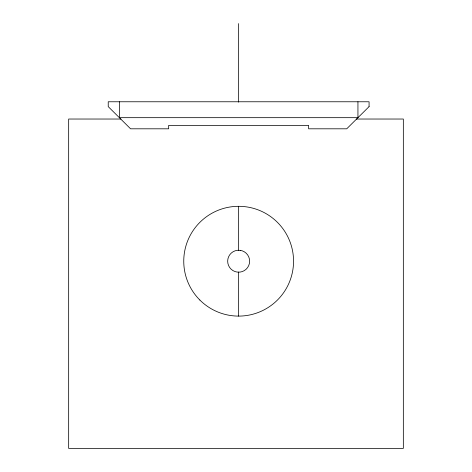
<?xml version="1.0" encoding="UTF-8"?>
<svg xmlns="http://www.w3.org/2000/svg" width="472" height="472" viewBox="0 0 472 472"><rect width="100%" height="100%" fill="white"/><g stroke="black" fill="none" stroke-linecap="round" stroke-linejoin="round"><path stroke-width="0.71" d="M120.915 119.032L68.664 119.032L68.664 448.4L403.336 448.4L403.336 119.032L356.283 119.032M357.941 101.769L357.941 117.675L119.363 117.675L119.363 101.769M238.649 23.6L238.649 102.147M238.649 206.311L238.649 250.319M238.649 272.09L238.649 316.098M369.074 106.625L346.725 128.809L308.635 128.809L308.635 125.393L168.669 125.393L168.669 128.809L130.579 128.809L108.23 106.625L108.23 101.769L369.074 101.769L369.074 106.625M240.213 250.337L237.345 250.302A10.98 10.98 0 0 0 237.091 272.073L239.959 272.108A10.98 10.98 0 0 0 240.213 250.337M199.833 300.021A54.894 54.894 0 0 0 291.678 275.412A54.894 54.894 0 0 0 224.442 208.181A54.894 54.894 0 0 0 199.833 300.021"/></g></svg>
